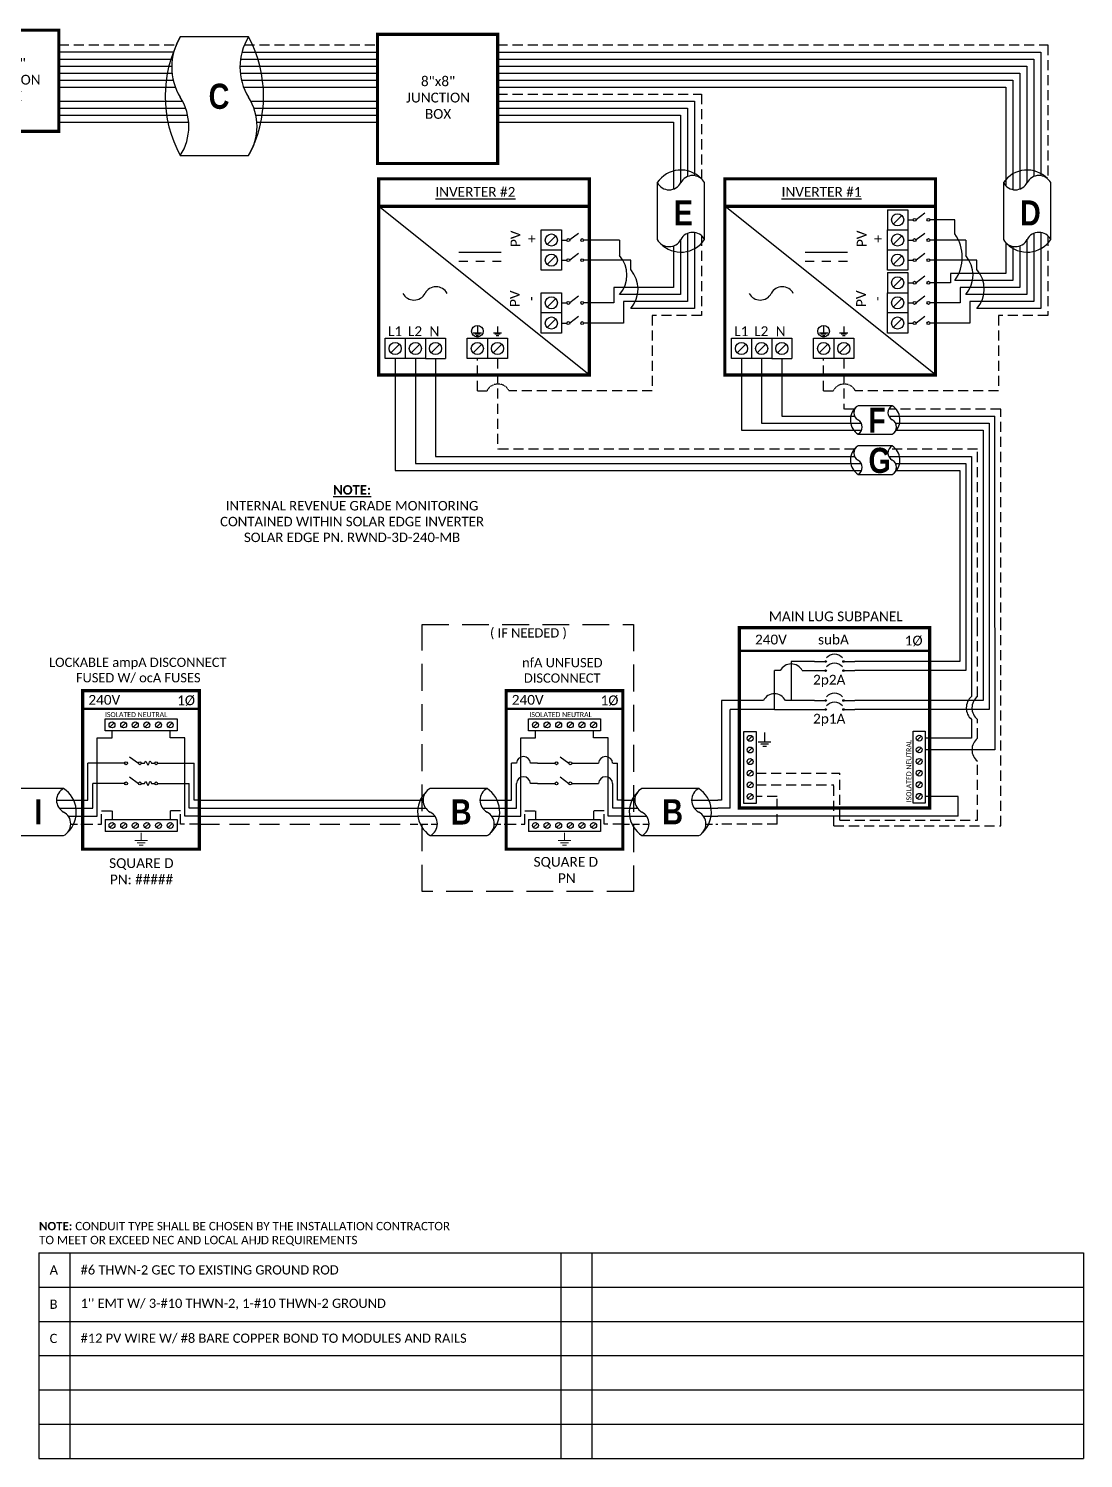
# Model space of a CAD drawing. Header units: feet. Extents: x 18883 to 19513, y 14547 to 15104.
# Drawn here: x 19119 to 19513, y 14547 to 15081 of the extents above; entities that cross this region are included whole.
import ezdxf

# ---------------------------------------------------------------- set-up
doc = ezdxf.new("R2010")
doc.units = ezdxf.units.FT
doc.header["$MEASUREMENT"] = 0
doc.linetypes.add('DASHED', pattern=[0.75, 0.5, -0.25])
doc.linetypes.add('HIDDEN', pattern=[0.375, 0.25, -0.125])
for name, color, linetype in [('ONE LINE BLOCKS', 7, 'Continuous'), ('TABLES', 7, 'Continuous'), ('TEXT', 7, 'Continuous'), ('Z - TITLEBLOCK TXT', 7, 'Continuous')]:
    doc.layers.add(name, color=color, linetype=linetype)
doc.styles.add('ONE LINE TXT', font='techb___.ttf')
doc.styles.get("Standard").update_dxf_attribs({"font": 'calibri.ttf'})

# ---------------------------------------------------------------- blocks, each defined once
blk = doc.blocks.new('2inverterSub')
at = {"layer": 'ONE LINE BLOCKS', "linetype": 'Continuous'}
h = blk.add_hatch(color=1, dxfattribs=at)
h.dxf.hatch_style = 1
edge = h.paths.add_edge_path()
edge.add_arc((40.28, 60.73), 0.291, 0, 360)
h = blk.add_hatch(color=1, dxfattribs=at)
h.dxf.hatch_style = 1
edge = h.paths.add_edge_path()
edge.add_arc((46.96, 60.73), 0.291, 0, 360)
h = blk.add_hatch(color=1, dxfattribs=at)
h.dxf.hatch_style = 1
edge = h.paths.add_edge_path()
edge.add_arc((40.28, 57.35), 0.291, 0, 360)
h = blk.add_hatch(color=1, dxfattribs=at)
h.dxf.hatch_style = 1
edge = h.paths.add_edge_path()
edge.add_arc((46.96, 57.35), 0.291, 0, 360)
h = blk.add_hatch(color=1, dxfattribs=at)
h.dxf.hatch_style = 1
edge = h.paths.add_edge_path()
edge.add_arc((40.28, 46.17), 0.291, 0, 360)
h = blk.add_hatch(color=1, dxfattribs=at)
h.dxf.hatch_style = 1
edge = h.paths.add_edge_path()
edge.add_arc((40.28, 42.79), 0.291, 0, 360)
h = blk.add_hatch(color=1, dxfattribs=at)
h.dxf.hatch_style = 1
edge = h.paths.add_edge_path()
edge.add_arc((46.96, 46.17), 0.291, 0, 360)
h = blk.add_hatch(color=1, dxfattribs=at)
h.dxf.hatch_style = 1
edge = h.paths.add_edge_path()
edge.add_arc((46.96, 42.79), 0.291, 0, 360)
at = {"color": 7, "linetype": 'Continuous'}
for p, q in [((90.5, 73.37), (90.5, 60.73)), ((99.2, 73.37), (99.2, 46.17)), ((36.09, 60.73), (27.43, 60.73)), ((27.43, 60.73), (27.43, 46.17)), ((90.5, 60.73), (51.15, 60.73)), ((17.02, 46.17), (1.34, 46.17)), ((1.34, 46.17), (1.34, 9)), ((36.09, 46.17), (25.26, 46.17)), ((99.2, 46.17), (51.15, 46.17)), ((1.34, 9), (0, 9))]:
    blk.add_line(p, q, dxfattribs=at)
at = {"color": 10, "linetype": 'Continuous'}
for p, q in [((92.67, 73.37), (92.67, 57.35)), ((101.37, 73.37), (101.37, 42.79)), ((21.14, 42.79), (21.14, 57.35)), ((23.31, 57.35), (21.14, 57.35)), ((31.55, 57.35), (36.09, 57.35)), ((92.67, 57.35), (51.15, 57.35)), ((21.14, 42.79), (4.63, 42.79)), ((4.63, 6), (4.63, 42.79)), ((21.14, 42.79), (36.09, 42.79)), ((101.37, 42.79), (51.15, 42.79)), ((4.63, 6), (0, 6))]:
    blk.add_line(p, q, dxfattribs=at)
at = {"color": 253, "linetype": 'Continuous'}
for p, q in [((94.85, 73.37), (94.85, 47.66)), ((103.55, 73.37), (103.55, 27.76)), ((94.85, 39.1), (94.85, 32.11)), ((94.85, 32.11), (77.54, 32.11)), ((103.55, 27.76), (77.54, 27.76)), ((89.88, 10.36), (77.54, 10.36)), ((89.88, 3), (89.88, 10.36)), ((89.88, 3), (0, 3))]:
    blk.add_line(p, q, dxfattribs=at)
at = {"color": 10, "linetype": 'Continuous'}
blk.add_arc((27.43, 55.19), 4.65, 27.6639, 152.3361, dxfattribs=at)
at = {"color": 7, "linetype": 'Continuous'}
blk.add_arc((21.14, 44.01), 4.65, 27.6639, 152.3361, dxfattribs=at)
at = {"color": 253, "linetype": 'Continuous'}
blk.add_arc((98.43, 43.38), 5.58, 129.9215, 230.0785, dxfattribs=at)
at = {"layer": 'ONE LINE BLOCKS', "lineweight": 50}
blk.add_line((8.04, 64.67), (79.2, 64.67), dxfattribs=at)
at = {"layer": 'ONE LINE BLOCKS', "lineweight": 50, "const_width": 1.19}
blk.add_lwpolyline([(8.04, 6.01), (8.04, 73.37), (79.2, 73.37), (79.2, 6.01)], close=True, dxfattribs=at)
at = {"layer": 'TEXT', "color": 92, "linetype": 'HIDDEN', "ltscale": 15}
for p, q in [((97.02, 47.66), (97.02, 73.37)), ((105.72, -0.66), (105.72, 73.37)), ((97.02, 32.03), (97.02, 39.1)), ((97.02, 1.52), (97.02, 23.48)), ((14.31, 18.99), (45.6, 18.99)), ((45.6, 1.52), (45.6, 18.99)), ((14.31, 14.64), (43.39, 14.64)), ((43.39, -0.66), (43.39, 14.64)), ((22.14, 10.28), (14.31, 10.28)), ((22.14, 0), (22.14, 10.28)), ((22.14, 0), (0, 0)), ((45.6, 1.52), (97.02, 1.52)), ((43.39, -0.66), (105.72, -0.66))]:
    blk.add_line(p, q, dxfattribs=at)
at = {"layer": 'TEXT', "color": 92, "linetype": 'HIDDEN', "flags": 128}
for points in [[(17.42, 34.26), (17.42, 30.76)], [(15.08, 30.76), (19.76, 30.76)], [(18.95, 29.89), (15.89, 29.89)], [(18.13, 29.02), (16.7, 29.02)]]:
    blk.add_lwpolyline(points, dxfattribs=at)
at = {"layer": 'TEXT', "color": 92, "linetype": 'Continuous', "ltscale": 4}
for centre in [(100.49, 43.38), (100.49, 27.76)]:
    blk.add_arc(centre, 5.51, 129.059, 230.941, dxfattribs=at)
at = {"layer": 'Z - TITLEBLOCK TXT', "color": 1, "linetype": 'Continuous'}
for p, q in [((9.77, 7.69), (9.77, 34.63)), ((9.77, 34.63), (14.31, 34.63)), ((14.31, 34.63), (14.31, 7.69)), ((73, 7.76), (73, 34.71)), ((73, 34.71), (77.54, 34.71)), ((77.54, 34.71), (77.54, 7.76)), ((14.31, 7.69), (9.77, 7.69)), ((77.54, 7.76), (73, 7.76))]:
    blk.add_line(p, q, dxfattribs=at)
at = {"layer": 'Z - TITLEBLOCK TXT', "color": 4, "linetype": 'Continuous'}
for p, q in [((12.83, 32.82), (11.25, 31.25)), ((76.06, 32.9), (74.49, 31.32)), ((12.83, 28.47), (11.25, 26.9)), ((76.06, 28.54), (74.49, 26.97)), ((12.83, 24.12), (11.25, 22.55)), ((76.06, 24.19), (74.49, 22.62)), ((12.83, 19.77), (11.25, 18.2)), ((76.06, 19.84), (74.49, 18.27)), ((12.83, 15.42), (11.25, 13.85)), ((12.83, 11.07), (11.25, 9.5)), ((76.06, 15.49), (74.49, 13.92)), ((76.06, 11.14), (74.49, 9.57))]:
    blk.add_line(p, q, dxfattribs=at)
at = {"layer": 'Z - TITLEBLOCK TXT', "color": 1, "linetype": 'Continuous', "flags": 128}
for points in [[(36.09, 60.73), (40.28, 60.73)], [(36.09, 60.73), (40.28, 60.73)], [(46.96, 60.73), (51.15, 60.73)], [(36.09, 57.35), (40.28, 57.35)], [(36.09, 57.35), (40.28, 57.35)], [(46.96, 57.35), (51.15, 57.35)], [(36.09, 46.17), (40.28, 46.17)], [(36.09, 46.17), (40.28, 46.17)], [(36.09, 42.79), (40.28, 42.79)], [(36.09, 42.79), (40.28, 42.79)], [(46.96, 46.17), (51.15, 46.17)], [(46.96, 42.79), (51.15, 42.79)]]:
    blk.add_lwpolyline(points, dxfattribs=at)
at = {"layer": 'Z - TITLEBLOCK TXT', "color": 1, "linetype": 'Continuous'}
for centre in [(40.28, 60.73), (46.96, 60.73), (40.28, 57.35), (46.96, 57.35), (40.28, 46.17), (40.28, 42.79), (46.96, 46.17), (46.96, 42.79)]:
    blk.add_circle(centre, 0.291, dxfattribs=at)
at = {"layer": 'Z - TITLEBLOCK TXT', "color": 4, "linetype": 'Continuous'}
for centre in [(12.04, 32.04), (75.27, 32.11), (12.04, 27.69), (75.27, 27.76), (12.04, 23.34), (75.27, 23.41), (12.04, 18.99), (75.27, 19.06), (12.04, 14.64), (12.04, 10.28), (75.27, 14.71), (75.27, 10.36)]:
    blk.add_circle(centre, 1.11, dxfattribs=at)
at = {"layer": 'Z - TITLEBLOCK TXT', "color": 1, "linetype": 'Continuous'}
for centre in [(43.62, 59.53), (43.62, 56.15), (43.62, 44.97), (43.62, 41.59)]:
    blk.add_arc(centre, 3.93, 40.3392, 139.6608, dxfattribs=at)
at = {"layer": 'TABLES', "color": 1, "linetype": 'Continuous'}
for s, p in [('2p2A', (35.59, 52.11)), ('2p1A', (35.59, 37.55))]:
    blk.add_text(s, height=3.658, dxfattribs=at).set_placement(p)
at = {"layer": 'TABLES', "color": 4, "linetype": 'Continuous'}
blk.add_text('ISOLATED NEUTRAL', height=1.8743, rotation=90, dxfattribs=at).set_placement((72.35, 8.12))
at = {"layer": 'TEXT', "color": 1, "attachment_point": 5}
for s, width, gutter_width, insert, char_height in [('MAIN LUG SUBPANEL ', 62.3984, 7.17, (44.08, 77.57), 3.6576), ('240V', 0.1481, 0.75, (19.83, 68.92), 3.658), ('subA', 0.1481, 0.75, (43.21, 68.92), 3.658), ('1Ø', 0.1481, 0.75, (73.19, 68.41), 3.658)]:
    blk.add_mtext_dynamic_manual_height_columns(s, width=width, gutter_width=gutter_width, heights=[0], dxfattribs=dict(at, insert=insert, char_height=char_height))
blk = doc.blocks.new('*U16')
at = {"color": 7, "linetype": 'Continuous'}
for p, q in [((-7.14, 13.31), (-28.39, 13.31)), ((-28.39, -4.31), (-7.14, -4.31))]:
    blk.add_line(p, q, dxfattribs=at)
at = {"color": 7}
for p, q in [((-35.53, 9), (-31.05, 9)), ((-9.81, 9), (0, 9))]:
    blk.add_line(p, q, dxfattribs=at)
at = {"color": 10}
for p, q in [((-35.53, 6), (-30.11, 6)), ((-8.87, 6), (0, 6))]:
    blk.add_line(p, q, dxfattribs=at)
at = {"color": 253}
for p, q in [((-35.53, 3), (-26.66, 3)), ((-5.41, 3), (0, 3))]:
    blk.add_line(p, q, dxfattribs=at)
at = {"color": 92, "linetype": 'HIDDEN', "ltscale": 10}
for p, q in [((-4.48, 0), (0, 0)), ((-35.53, 0), (-25.72, 0))]:
    blk.add_line(p, q, dxfattribs=at)
at = {"color": 7, "linetype": 'Continuous'}
for centre, start, end in [((-22.54, 4.5), 133.9732, 236.4265), ((-12.99, 4.5), 313.9732, 56.4265)]:
    blk.add_arc(centre, 10.58, start, end, dxfattribs=at)
at = {"linetype": 'Continuous'}
for centre, start, end in [((-26.08, 8.91), 117.6639, 242.3361), ((-4.83, 8.91), 117.6639, 242.3361), ((-30.7, 0.09), 297.6639, 62.3361), ((-9.45, 0.09), 297.6639, 62.3361)]:
    blk.add_arc(centre, 4.98, start, end, dxfattribs=at)
blk = doc.blocks.new('*U23')
at = {"color": 7, "linetype": 'Continuous'}
for p, q in [((-7.14, 13.31), (-28.39, 13.31)), ((-28.39, -4.31), (-7.14, -4.31))]:
    blk.add_line(p, q, dxfattribs=at)
at = {"color": 7}
for p, q in [((-35.53, 9), (-31.05, 9)), ((-9.81, 9), (0, 9))]:
    blk.add_line(p, q, dxfattribs=at)
at = {"color": 10}
for p, q in [((-35.53, 6), (-30.11, 6)), ((-8.87, 6), (0, 6))]:
    blk.add_line(p, q, dxfattribs=at)
at = {"color": 253}
for p, q in [((-35.53, 3), (-26.66, 3)), ((-5.41, 3), (0, 3))]:
    blk.add_line(p, q, dxfattribs=at)
at = {"color": 92, "linetype": 'HIDDEN', "ltscale": 10}
for p, q in [((-4.48, 0), (0, 0)), ((-35.53, 0), (-25.72, 0))]:
    blk.add_line(p, q, dxfattribs=at)
at = {"color": 7, "linetype": 'Continuous'}
for centre, start, end in [((-22.54, 4.5), 133.9732, 236.4265), ((-12.99, 4.5), 313.9732, 56.4265)]:
    blk.add_arc(centre, 10.58, start, end, dxfattribs=at)
at = {"linetype": 'Continuous'}
for centre, start, end in [((-26.08, 8.91), 117.6639, 242.3361), ((-4.83, 8.91), 117.6639, 242.3361), ((-30.7, 0.09), 297.6639, 62.3361), ((-9.45, 0.09), 297.6639, 62.3361)]:
    blk.add_arc(centre, 4.98, start, end, dxfattribs=at)
blk = doc.blocks.new('*U24')
at = {"lineweight": 50}
blk.add_line((-43.61, 43.06), (0, 43.06), dxfattribs=at)
at = {"color": 1, "linetype": 'Continuous'}
for p, q in [((-35.27, 34.78), (-35.27, 39.32)), ((-35.27, 39.32), (-8.32, 39.32)), ((-8.32, 39.32), (-8.32, 34.78)), ((-8.32, 34.78), (-35.27, 34.78)), ((-26.07, 25.18), (-22.81, 22.74)), ((-21.73, 22.73), (-20.49, 22.73)), ((-17.94, 22.73), (-16.7, 22.73)), ((-26.07, 17.65), (-22.81, 15.2)), ((-21.73, 15.2), (-20.49, 15.2)), ((-17.94, 15.2), (-16.7, 15.2)), ((-35.27, 1.76), (-8.32, 1.76)), ((-35.27, 1.76), (-35.27, -2.78)), ((-8.32, 1.76), (-8.32, -2.78)), ((-8.32, -2.78), (-35.27, -2.78))]:
    blk.add_line(p, q, dxfattribs=at)
at = {"color": 4, "linetype": 'Continuous'}
for p, q in [((-31.89, 37.83), (-33.46, 36.26)), ((-27.53, 37.83), (-29.11, 36.26)), ((-23.18, 37.83), (-24.76, 36.26)), ((-18.83, 37.83), (-20.41, 36.26)), ((-14.48, 37.83), (-16.06, 36.26)), ((-10.13, 37.83), (-11.7, 36.26)), ((-31.89, 0.28), (-33.46, -1.3)), ((-27.53, 0.28), (-29.11, -1.3)), ((-23.18, 0.28), (-24.76, -1.3)), ((-18.83, 0.28), (-20.41, -1.3)), ((-14.48, 0.28), (-16.06, -1.3)), ((-10.13, 0.28), (-11.7, -1.3))]:
    blk.add_line(p, q, dxfattribs=at)
at = {"color": 253, "linetype": 'Continuous'}
for p, q in [((-38.16, 3), (-38.16, 32.17)), ((-38.16, 32.17), (-32.67, 32.17)), ((-32.67, 32.17), (-32.67, 34.78)), ((-10.92, 32.17), (-10.92, 34.78)), ((-5.43, 32.17), (-10.92, 32.17)), ((-5.43, 3), (-5.43, 32.17)), ((-43.61, 3), (-38.16, 3)), ((0, 3), (-5.43, 3))]:
    blk.add_line(p, q, dxfattribs=at)
at = {"color": 7, "linetype": 'Continuous'}
for p, q in [((-27.97, 22.73), (-41.66, 22.73)), ((-41.66, 9), (-41.66, 22.73)), ((-15.62, 22.73), (-1.93, 22.73)), ((-1.93, 9), (-1.93, 22.73))]:
    blk.add_line(p, q, dxfattribs=at)
at = {"color": 10, "linetype": 'Continuous'}
for p, q in [((-27.97, 15.2), (-39.8, 15.2)), ((-39.8, 6), (-39.8, 15.2)), ((-15.62, 15.2), (-3.79, 15.19)), ((-3.79, 6), (-3.79, 15.2)), ((-43.61, 6), (-39.8, 6)), ((0, 6), (-3.79, 6))]:
    blk.add_line(p, q, dxfattribs=at)
at = {"color": 7}
for p, q in [((-43.61, 9), (-41.66, 9)), ((0, 9), (-1.93, 9))]:
    blk.add_line(p, q, dxfattribs=at)
at = {"color": 92, "linetype": 'HIDDEN', "ltscale": 15}
for p, q in [((-43.61, 0), (-36.58, 0)), ((-36.58, 0), (-36.58, 4.9)), ((-36.58, 4.9), (-32.67, 4.9)), ((-32.67, 4.9), (-32.67, 1.76)), ((-7.01, 4.9), (-10.92, 4.9)), ((-10.92, 4.9), (-10.92, 1.76)), ((-7.01, 0), (-7.01, 4.9)), ((0, 0), (-7.01, 0))]:
    blk.add_line(p, q, dxfattribs=at)
at = {"lineweight": 50, "const_width": 1.19}
blk.add_lwpolyline([(-43.61, -9.34), (-43.61, 49.84), (0, 49.84), (0, -9.34)], close=True, dxfattribs=at)
at = {"color": 92, "linetype": 'Continuous', "lineweight": 5, "ltscale": 0.05, "flags": 128}
for points in [[(-21.8, -3.32), (-21.8, -6.17)], [(-24.14, -6.17), (-19.45, -6.17)], [(-20.27, -7.03), (-23.32, -7.03)], [(-21.08, -7.9), (-22.51, -7.9)]]:
    blk.add_lwpolyline(points, dxfattribs=at)
at = {"color": 4, "linetype": 'Continuous'}
for centre in [(-32.67, 37.05), (-28.32, 37.05), (-23.97, 37.05), (-19.62, 37.05), (-15.27, 37.05), (-10.92, 37.05), (-32.67, -0.51), (-28.32, -0.51), (-23.97, -0.51), (-19.62, -0.51), (-15.27, -0.51), (-10.92, -0.51)]:
    blk.add_circle(centre, 1.11, dxfattribs=at)
at = {"color": 1, "linetype": 'Continuous'}
for centre in [(-27.43, 22.73), (-22.27, 22.73), (-16.16, 22.73), (-27.43, 15.2), (-22.27, 15.2), (-16.16, 15.19)]:
    blk.add_circle(centre, 0.541, dxfattribs=at)
for points in [[(-20.49, 22.73), (-20.12, 23.49), (-19.22, 21.97), (-18.39, 23.49), (-17.94, 22.73)], [(-20.49, 15.2), (-20.12, 15.96), (-19.22, 14.43), (-18.39, 15.96), (-17.94, 15.2)]]:
    blk.add_spline(points, degree=3, dxfattribs=at)
at = {"color": 7}
blk.add_blockref('*U23', (-43.61, 0), dxfattribs=at)
at = {"color": 4, "linetype": 'Continuous'}
blk.add_text('ISOLATED NEUTRAL', height=1.8743, dxfattribs=at).set_placement((-35.32, 39.97))
at = {"color": 1}
for s, width, gutter_width, heights, insert, char_height, attachment_point in [('\\A1;\\pi2.6661;LOCKABLE ampA DISCONNECT \\P\\pi12.722;FUSED W/ ocA FUSES', 71.8931, 92.23, [18.56], (-58.88, 62.16), 3.4544, 1), ('240V', 0.1481, 0.75, [0], (-35.55, 46.4), 3.658, 5), ('1Ø', 0.1481, 0.75, [0], (-4.98, 46.1), 3.658, 5), ('\\A1;\\pi5.5987,t23.887;SQUARE D\\P\\pi5.8899,t24.178;PN: #####', 35.0816, 28.88, [13.54], (-39.35, -12.75), 3.6576, 1)]:
    blk.add_mtext_dynamic_manual_height_columns(s, width=width, gutter_width=gutter_width, heights=heights, dxfattribs=dict(at, insert=insert, char_height=char_height, attachment_point=attachment_point))
blk = doc.blocks.new('unfusedDisconnect')
at = {"lineweight": 50}
blk.add_line((-43.61, 43.06), (0, 43.06), dxfattribs=at)
at = {"color": 1, "linetype": 'Continuous'}
for p, q in [((-35.27, 34.78), (-35.27, 39.32)), ((-35.27, 39.32), (-8.32, 39.32)), ((-8.32, 39.32), (-8.32, 34.78)), ((-8.32, 34.78), (-35.27, 34.78)), ((-31.89, 22.73), (-25.32, 22.73)), ((-23.43, 25.18), (-20.16, 22.74)), ((-19.08, 22.73), (-11.7, 22.73)), ((-23.43, 17.65), (-20.16, 15.2)), ((-31.89, 15.2), (-25.32, 15.2)), ((-19.08, 15.2), (-11.7, 15.19)), ((-35.27, 1.76), (-8.32, 1.76)), ((-35.27, 1.76), (-35.27, -2.78)), ((-8.32, 1.76), (-8.32, -2.78)), ((-8.32, -2.78), (-35.27, -2.78))]:
    blk.add_line(p, q, dxfattribs=at)
at = {"color": 4, "linetype": 'Continuous'}
for p, q in [((-31.89, 37.83), (-33.46, 36.26)), ((-27.53, 37.83), (-29.11, 36.26)), ((-23.18, 37.83), (-24.76, 36.26)), ((-18.83, 37.83), (-20.41, 36.26)), ((-14.48, 37.83), (-16.06, 36.26)), ((-10.13, 37.83), (-11.7, 36.26)), ((-31.89, 0.28), (-33.46, -1.3)), ((-27.53, 0.28), (-29.11, -1.3)), ((-23.18, 0.28), (-24.76, -1.3)), ((-18.83, 0.28), (-20.41, -1.3)), ((-14.48, 0.28), (-16.06, -1.3)), ((-10.13, 0.28), (-11.7, -1.3))]:
    blk.add_line(p, q, dxfattribs=at)
at = {"color": 253, "linetype": 'Continuous'}
for p, q in [((-38.16, 3), (-38.16, 32.17)), ((-38.16, 32.17), (-32.67, 32.17)), ((-32.67, 32.17), (-32.67, 34.78)), ((-10.92, 32.17), (-10.92, 34.78)), ((-5.43, 32.17), (-10.92, 32.17)), ((-5.43, 3), (-5.43, 32.17)), ((-43.61, 3), (-38.16, 3)), ((0, 3), (-5.43, 3))]:
    blk.add_line(p, q, dxfattribs=at)
at = {"color": 7, "linetype": 'Continuous'}
for p, q in [((-41.66, 9), (-41.66, 22.73)), ((-39.8, 22.73), (-41.66, 22.73)), ((-31.89, 22.73), (-34.52, 22.73)), ((-11.7, 22.73), (-9.07, 22.73)), ((-3.79, 22.73), (-1.93, 22.73)), ((-1.93, 9), (-1.93, 22.73))]:
    blk.add_line(p, q, dxfattribs=at)
at = {"color": 10, "linetype": 'Continuous'}
for p, q in [((-39.8, 6), (-39.8, 15.2)), ((-31.89, 15.2), (-34.52, 15.2)), ((-11.7, 15.2), (-9.07, 15.2)), ((-3.79, 6), (-3.79, 15.2)), ((-43.61, 6), (-39.8, 6)), ((0, 6), (-3.79, 6))]:
    blk.add_line(p, q, dxfattribs=at)
at = {"color": 7}
for p, q in [((-43.61, 9), (-41.66, 9)), ((0, 9), (-1.93, 9))]:
    blk.add_line(p, q, dxfattribs=at)
at = {"color": 92, "linetype": 'HIDDEN', "ltscale": 15}
for p, q in [((-43.61, 0), (-36.58, 0)), ((-36.58, 0), (-36.58, 4.9)), ((-36.58, 4.9), (-32.67, 4.9)), ((-32.67, 4.9), (-32.67, 1.76)), ((-7.01, 4.9), (-10.92, 4.9)), ((-10.92, 4.9), (-10.92, 1.76)), ((-7.01, 0), (-7.01, 4.9)), ((0, 0), (-7.01, 0))]:
    blk.add_line(p, q, dxfattribs=at)
at = {"lineweight": 50, "const_width": 1.19}
blk.add_lwpolyline([(-43.61, -9.34), (-43.61, 49.84), (0, 49.84), (0, -9.34)], close=True, dxfattribs=at)
at = {"color": 92, "linetype": 'Continuous', "lineweight": 5, "ltscale": 0.05, "flags": 128}
for points in [[(-21.8, -3.32), (-21.8, -6.17)], [(-24.14, -6.17), (-19.45, -6.17)], [(-20.27, -7.03), (-23.32, -7.03)], [(-21.08, -7.9), (-22.51, -7.9)]]:
    blk.add_lwpolyline(points, dxfattribs=at)
at = {"color": 4, "linetype": 'Continuous'}
for centre in [(-32.67, 37.05), (-28.32, 37.05), (-23.97, 37.05), (-19.62, 37.05), (-15.27, 37.05), (-10.92, 37.05), (-32.67, -0.51), (-28.32, -0.51), (-23.97, -0.51), (-19.62, -0.51), (-15.27, -0.51), (-10.92, -0.51)]:
    blk.add_circle(centre, 1.11, dxfattribs=at)
at = {"color": 1, "linetype": 'Continuous'}
for centre in [(-24.78, 22.73), (-19.62, 22.73), (-24.78, 15.2), (-19.62, 15.2)]:
    blk.add_circle(centre, 0.541, dxfattribs=at)
at = {"color": 7, "linetype": 'Continuous'}
for centre in [(-37.16, 22.58), (-6.43, 22.58)]:
    blk.add_arc(centre, 2.64, 3.2819, 176.7181, dxfattribs=at)
at = {"color": 10, "linetype": 'Continuous'}
for centre in [(-37.16, 15.04), (-6.43, 15.04)]:
    blk.add_arc(centre, 2.64, 3.2819, 176.7181, dxfattribs=at)
at = {"color": 4, "linetype": 'Continuous'}
blk.add_text('ISOLATED NEUTRAL', height=1.8743, dxfattribs=at).set_placement((-34.91, 39.97))
at = {"color": 1}
for s, width, gutter_width, heights, insert, char_height, attachment_point in [('\\A1;\\pi17.559;nfA UNFUSED\\P\\pi18.229;DISCONNECT', 64.922, 0, [11.89], (-55.21, 62.04), 3.4544, 1), ('240V', 0.1481, 0.75, [0], (-35.55, 46.4), 3.658, 5), ('1Ø', 0.1481, 0.75, [0], (-4.98, 46.1), 3.658, 5), ('\\A1;\\pi13.903,t32.191;SQUARE D\\P\\pi22.981,t41.269;PN', 51.6906, 0.203, [45.94], (-47.25, -12.27), 3.6576, 1)]:
    blk.add_mtext_dynamic_manual_height_columns(s, width=width, gutter_width=gutter_width, heights=heights, dxfattribs=dict(at, insert=insert, char_height=char_height, attachment_point=attachment_point))
blk = doc.blocks.new('*U21')
at = {"color": 10, "linetype": 'DASHED', "ltscale": 20}
blk.add_lwpolyline([(-75.05, 74.56), (3.97, 74.56), (3.97, -25.17), (-75.05, -25.17)], close=True, dxfattribs=at)
at = {"color": 7}
for name, p in [('unfusedDisconnect', (0, 0)), ('*U16', (-43.61, 0))]:
    blk.add_blockref(name, p, dxfattribs=at)
at = {"color": 10, "insert": (-50.86, 73.16), "char_height": 3.4544, "attachment_point": 1}
blk.add_mtext_dynamic_manual_height_columns('\\A1;\\pi1.2092;( IF NEEDED )', width=30.7523, gutter_width=0, heights=[6.58], dxfattribs=at)
at = {"color": 1, "linetype": 'Continuous', "insert": (-64.3, 9.22), "char_height": 9.3833, "attachment_point": 1, "style": 'ONE LINE TXT'}
blk.add_mtext_dynamic_manual_height_columns('{\\W1;\\C256;B}', width=0.1385, gutter_width=2.13, heights=[0], dxfattribs=at)
blk = doc.blocks.new('*U28')
at = {"color": 7}
blk.add_line((-79.14, 9), (0, 9), dxfattribs=at)
at = {"color": 10}
blk.add_line((-79.14, 6), (0, 6), dxfattribs=at)
at = {"color": 253}
blk.add_line((-79.14, 3), (0, 3), dxfattribs=at)
at = {"color": 92, "linetype": 'DASHED', "ltscale": 15}
blk.add_line((-79.14, 0), (0, 0), dxfattribs=at)
at = {"color": 1, "insert": (-22.08, 115.96), "char_height": 3.5433, "attachment_point": 5}
blk.add_mtext_dynamic_manual_height_columns('{\\fCalibri|b1|i0|c0|p34;\\LNOTE:\\P}INTERNAL REVENUE GRADE MONITORING\\PCONTAINED WITHIN SOLAR EDGE INVERTER\\PSOLAR EDGE PN. RWND-3D-240-MB', width=99.534, gutter_width=7.17, heights=[0], dxfattribs=at)
blk = doc.blocks.new('*T20')
at = {"linetype": 'ByBlock', "lineweight": -2, "transparency": 16777216}
for p, q in [((0, 0), (390.51, 0)), ((0, 0), (0, -76.8)), ((11.58, 0), (11.58, -76.8)), ((195.1, 0), (195.1, -76.8)), ((206.68, 0), (206.68, -76.8)), ((390.51, 0), (390.51, -76.8)), ((0, -12.8), (390.51, -12.8)), ((0, -25.61), (390.51, -25.61)), ((0, -38.41), (390.51, -38.41)), ((0, -51.22), (390.51, -51.22)), ((0, -64.02), (390.51, -64.02)), ((0, -76.8), (390.51, -76.8))]:
    blk.add_line(p, q, dxfattribs=at)
at = {"color": 0, "linetype": 'Continuous', "transparency": 16777216, "char_height": 3.4544, "attachment_point": 4}
for s, insert, width in [('{\\fCalibri|b0|i0|c0;A', (4.06, -6.4), 3.4544), ('{\\fCalibri|b0|i0|c0;#6 THWN-2 GEC TO EXISTING GROUND ROD', (15.65, -6.4), 175.3856), ('{\\fCalibri|b0|i0|c0;', (199.16, -6.4), 3.4544), ('{\\fCalibri|b0|i0|c0;', (210.74, -6.4), 175.7027), ('{\\fCalibri|b0|i0|c0;B', (4.06, -19.21), 3.4544), ("{\\fCalibri|b0|i0|c0;1'' EMT W/ 3-#10 THWN-2, 1-#10 THWN-2 GROUND", (15.65, -19.21), 175.3856), ('{\\fCalibri|b0|i0|c0;', (199.16, -19.21), 3.4544), ('{\\fCalibri|b0|i0|c0;', (210.74, -19.21), 175.7027), ('{\\fCalibri|b0|i0|c0;C', (4.06, -32.01), 3.4544), ('{\\fCalibri|b0|i0|c0;#12 PV WIRE W/ #8 BARE COPPER BOND TO MODULES AND RAILS', (15.65, -32.01), 175.3856), ('{\\fCalibri|b0|i0|c0;', (199.16, -32.01), 3.4544), ('{\\fCalibri|b0|i0|c0;', (210.74, -32.01), 175.7027), ('{\\fCalibri|b0|i0|c0;', (4.06, -44.82), 3.4544), ('{\\fCalibri|b0|i0|c0;', (15.65, -44.82), 175.3856), ('{\\fCalibri|b0|i0|c0;', (199.16, -44.82), 3.4544), ('{\\fCalibri|b0|i0|c0;', (210.74, -44.82), 175.7027), ('{\\fCalibri|b0|i0|c0;', (4.06, -57.62), 3.4544), ('{\\fCalibri|b0|i0|c0;', (15.65, -57.62), 175.3856), ('{\\fCalibri|b0|i0|c0;', (199.16, -57.62), 3.4544), ('{\\fCalibri|b0|i0|c0;', (210.74, -57.62), 175.7027), ('{\\fCalibri|b0|i0|c0;', (4.06, -70.41), 3.4544), ('{\\fCalibri|b0|i0|c0;', (15.65, -70.41), 175.3856), ('{\\fCalibri|b0|i0|c0;', (199.16, -70.41), 3.4544), ('{\\fCalibri|b0|i0|c0;', (210.74, -70.41), 175.7027)]:
    blk.add_mtext(s, dxfattribs=dict(at, insert=insert, width=width))
blk = doc.blocks.new('8x8box')
at = {"lineweight": 50, "const_width": 1.19}
blk.add_lwpolyline([(37.78, 0), (0, 0), (0, 37.78), (37.78, 37.78)], close=True, dxfattribs=at)
at = {"color": 1, "insert": (19.03, 19.26), "char_height": 3.6576, "attachment_point": 5}
blk.add_mtext_dynamic_manual_height_columns('8"x8"  JUNCTION BOX ', width=0.4767, gutter_width=7.17, heights=[0], dxfattribs=at)

msp = doc.modelspace()

# ---------------------------------------------------------------- linework, layer by layer
at = {"color": 7, "linetype": 'Continuous'}
for p, q in [((19201.38, 15078.34), (19175.88, 15078.34)), ((19130.49, 15070.09), (19172.9, 15070.09)), ((19198.39, 15070.09), (19249.63, 15070.09)), ((19294.5, 15070.09), (19494.96, 15070.09)), ((19494.96, 15070.09), (19494.96, 15026.2)), ((19130.49, 15064.85), (19172.8, 15064.85)), ((19198.3, 15064.85), (19249.63, 15064.85)), ((19294.5, 15064.85), (19489.72, 15064.85)), ((19489.72, 15064.85), (19489.72, 15021.54)), ((19130.49, 15059.61), (19174.04, 15059.61)), ((19199.53, 15059.61), (19249.63, 15059.61)), ((19294.5, 15059.61), (19484.48, 15059.61)), ((19484.48, 15059.61), (19484.48, 15022.75)), ((19130.49, 15051.74), (19177.9, 15051.74)), ((19130.49, 15046.5), (19179.02, 15046.5)), ((19203.39, 15051.74), (19249.63, 15051.74)), ((19204.51, 15046.5), (19249.63, 15046.5)), ((19294.5, 15051.74), (19365.53, 15051.74)), ((19294.5, 15046.5), (19360.29, 15046.5)), ((19360.29, 15046.5), (19360.29, 15021.54)), ((19365.53, 15051.74), (19365.53, 15026.2)), ((19175.88, 15034.01), (19201.38, 15034.01)), ((19354.2, 15023.91), (19354.2, 15002.67)), ((19371.83, 15002.67), (19371.83, 15023.91)), ((19483.63, 15023.91), (19483.63, 15002.67)), ((19501.26, 15002.67), (19501.26, 15023.91)), ((19328.79, 14952.06), (19250.02, 15015.08)), ((19458.22, 14952.06), (19379.45, 15015.08)), ((19365.53, 15004.96), (19365.53, 14979.51)), ((19494.96, 15004.96), (19494.96, 14979.51)), ((19360.29, 15000.29), (19360.29, 14984.76)), ((19484.48, 15001.5), (19484.48, 14990)), ((19489.72, 15000.29), (19489.72, 14984.76)), ((19295.84, 14997.82), (19280.07, 14997.82)), ((19283.37, 14994.41), (19280.07, 14994.41)), ((19289.6, 14994.41), (19286.31, 14994.41)), ((19295.84, 14994.41), (19292.54, 14994.41)), ((19425.27, 14997.82), (19409.5, 14997.82)), ((19412.8, 14994.41), (19409.5, 14994.41)), ((19419.03, 14994.41), (19415.74, 14994.41)), ((19425.27, 14994.41), (19421.97, 14994.41)), ((19484.48, 14990), (19463.81, 14990)), ((19463.81, 14990), (19463.81, 14986.52)), ((19360.29, 14984.76), (19337.96, 14984.76)), ((19337.96, 14984.76), (19337.96, 14978.99)), ((19368.15, 14987.38), (19368.15, 14987.38)), ((19463.81, 14986.52), (19456.08, 14986.52)), ((19489.72, 14984.76), (19467.39, 14984.76)), ((19467.39, 14984.76), (19467.39, 14978.99)), ((19497.58, 14987.38), (19497.58, 14987.38)), ((19337.96, 14978.99), (19326.64, 14978.99)), ((19365.53, 14979.51), (19341.54, 14979.51)), ((19341.54, 14979.51), (19341.54, 14971.46)), ((19467.39, 14978.99), (19456.08, 14978.99)), ((19494.96, 14979.51), (19470.97, 14979.51)), ((19470.97, 14979.51), (19470.97, 14971.46)), ((19341.54, 14971.46), (19326.64, 14971.46)), ((19470.97, 14971.46), (19456.08, 14971.46)), ((19256.23, 14958.22), (19256.23, 14916.4)), ((19385.66, 14958.22), (19385.66, 14931.43)), ((19442.04, 14940.58), (19429.23, 14940.58)), ((19385.66, 14931.43), (19430.59, 14931.43)), ((19429.23, 14929.95), (19442.04, 14929.95)), ((19443.41, 14931.43), (19476.04, 14931.43)), ((19476.04, 14931.43), (19476.04, 14857.67)), ((19442.04, 14925.56), (19429.23, 14925.56)), ((19256.23, 14916.4), (19430.59, 14916.4)), ((19429.23, 14914.93), (19442.04, 14914.93)), ((19443.41, 14916.4), (19467.34, 14916.4)), ((19467.34, 14916.4), (19467.34, 14857.67))]:
    msp.add_line(p, q, dxfattribs=at)
at = {"color": 10, "linetype": 'Continuous'}
for p, q in [((19130.49, 15072.74), (19173.45, 15072.74)), ((19198.93, 15072.72), (19249.63, 15072.7)), ((19294.5, 15072.71), (19497.59, 15072.71)), ((19497.59, 15072.71), (19497.58, 15026.52)), ((19130.49, 15067.47), (19172.69, 15067.47)), ((19198.18, 15067.47), (19249.63, 15067.47)), ((19294.5, 15067.47), (19492.34, 15067.47)), ((19492.34, 15067.47), (19492.34, 15023.72)), ((19130.49, 15062.23), (19173.25, 15062.23)), ((19198.74, 15062.23), (19249.63, 15062.23)), ((19294.5, 15062.23), (19487.1, 15062.23)), ((19487.1, 15062.23), (19487.1, 15021.33)), ((19130.49, 15054.36), (19176.74, 15054.36)), ((19202.24, 15054.36), (19249.63, 15054.36)), ((19294.5, 15054.36), (19368.16, 15054.36)), ((19368.16, 15054.36), (19368.15, 15026.52)), ((19130.49, 15049.12), (19178.64, 15049.12)), ((19204.14, 15049.12), (19249.63, 15049.12)), ((19294.5, 15049.12), (19362.91, 15049.12)), ((19362.91, 15049.12), (19362.91, 15023.72)), ((19465.46, 15010.01), (19456.08, 15010.01)), ((19465.46, 15004.74), (19465.46, 15010.01)), ((19368.15, 15005.28), (19368.15, 14976.89)), ((19497.58, 15005.28), (19497.58, 14976.89)), ((19340.08, 15002.47), (19326.64, 15002.47)), ((19340.08, 15002.47), (19340.08, 14996.65)), ((19362.91, 15002.47), (19362.91, 14982.13)), ((19469.51, 15002.47), (19456.08, 15002.47)), ((19469.51, 15002.47), (19469.51, 14996.65)), ((19487.1, 15000.09), (19487.1, 14987.38)), ((19492.34, 15002.47), (19492.34, 14982.13)), ((19344.27, 14994.94), (19326.64, 14994.94)), ((19344.27, 14991.4), (19344.27, 14994.99)), ((19473.7, 14994.94), (19456.08, 14994.94)), ((19473.7, 14991.4), (19473.7, 14994.99)), ((19487.1, 14987.38), (19465.46, 14987.38)), ((19362.91, 14982.13), (19340.08, 14982.13)), ((19492.34, 14982.13), (19469.51, 14982.13)), ((19368.15, 14976.89), (19344.27, 14976.89)), ((19497.58, 14976.89), (19473.7, 14976.89)), ((19263.77, 14958.22), (19263.77, 14919.03)), ((19393.2, 14958.22), (19393.2, 14934.06)), ((19393.2, 14934.06), (19430.46, 14934.06)), ((19443.28, 14934.06), (19478.21, 14934.06)), ((19478.21, 14934.06), (19478.21, 14857.67)), ((19263.77, 14919.03), (19430.46, 14919.03)), ((19443.28, 14919.03), (19469.51, 14919.03)), ((19469.51, 14919.03), (19469.51, 14857.67))]:
    msp.add_line(p, q, dxfattribs=at)
at = {"color": 1, "linetype": 'Continuous'}
for p, q in [((19440.26, 15013.77), (19447.8, 15013.77)), ((19440.26, 15013.77), (19440.26, 15006.24)), ((19447.8, 15013.77), (19447.8, 15006.24)), ((19447.8, 15010.01), (19449.84, 15010.01)), ((19454.23, 15012.47), (19450.96, 15010.02)), ((19310.83, 14991.17), (19310.83, 15006.24)), ((19310.83, 15006.24), (19318.37, 15006.24)), ((19310.83, 14991.17), (19310.83, 15006.24)), ((19318.37, 15006.24), (19318.37, 14991.17)), ((19318.37, 15006.24), (19318.37, 14998.7)), ((19324.79, 15004.93), (19321.53, 15002.49)), ((19440.26, 14991.17), (19440.26, 15006.24)), ((19440.26, 15006.24), (19447.8, 15006.24)), ((19440.26, 14991.17), (19440.26, 15006.24)), ((19447.8, 15006.24), (19447.8, 14991.17)), ((19447.8, 15006.24), (19447.8, 14998.7)), ((19454.23, 15004.93), (19450.96, 15002.49)), ((19318.37, 14998.7), (19310.83, 14998.7)), ((19318.37, 15002.47), (19320.4, 15002.47)), ((19447.8, 14998.7), (19440.26, 14998.7)), ((19447.8, 15002.47), (19449.84, 15002.47)), ((19318.37, 14994.94), (19320.4, 14994.94)), ((19324.79, 14997.4), (19321.53, 14994.95)), ((19447.8, 14994.94), (19449.84, 14994.94)), ((19454.23, 14997.4), (19450.96, 14994.95)), ((19318.37, 14991.17), (19310.83, 14991.17)), ((19447.8, 14991.17), (19440.26, 14991.17)), ((19440.26, 14990.29), (19447.8, 14990.29)), ((19440.26, 14990.29), (19440.26, 14982.76)), ((19447.8, 14990.29), (19447.8, 14982.76)), ((19454.23, 14988.99), (19450.96, 14986.54)), ((19310.83, 14967.69), (19310.83, 14982.76)), ((19310.83, 14982.76), (19318.37, 14982.76)), ((19318.37, 14982.76), (19318.37, 14975.22)), ((19440.26, 14967.69), (19440.26, 14982.76)), ((19440.26, 14982.76), (19447.8, 14982.76)), ((19447.8, 14986.52), (19449.84, 14986.52)), ((19447.8, 14982.76), (19447.8, 14975.22)), ((19318.37, 14978.99), (19320.4, 14978.99)), ((19324.79, 14981.45), (19321.53, 14979.01)), ((19447.8, 14978.99), (19449.84, 14978.99)), ((19454.23, 14981.45), (19450.96, 14979.01)), ((19318.37, 14975.22), (19310.83, 14975.22)), ((19318.37, 14975.22), (19318.37, 14967.69)), ((19324.79, 14973.92), (19321.53, 14971.47)), ((19447.8, 14975.22), (19440.26, 14975.22)), ((19447.8, 14975.22), (19447.8, 14967.69)), ((19454.23, 14973.92), (19450.96, 14971.47)), ((19318.37, 14967.69), (19310.83, 14967.69)), ((19318.37, 14971.46), (19320.4, 14971.46)), ((19447.8, 14967.69), (19440.26, 14967.69)), ((19447.8, 14971.46), (19449.84, 14971.46)), ((19252.47, 14965.76), (19267.53, 14965.76)), ((19252.47, 14958.22), (19252.47, 14965.76)), ((19252.47, 14965.76), (19260, 14965.76)), ((19260, 14965.76), (19260, 14958.22)), ((19267.53, 14965.76), (19267.53, 14958.22)), ((19267.53, 14965.76), (19275.07, 14965.76)), ((19275.07, 14965.76), (19275.07, 14958.22)), ((19283.17, 14965.76), (19298.24, 14965.76)), ((19283.17, 14958.22), (19283.17, 14965.76)), ((19283.17, 14965.76), (19290.71, 14965.76)), ((19290.71, 14965.76), (19290.71, 14958.22)), ((19298.24, 14965.76), (19298.24, 14958.22)), ((19381.9, 14965.76), (19396.97, 14965.76)), ((19381.9, 14958.22), (19381.9, 14965.76)), ((19381.9, 14965.76), (19389.43, 14965.76)), ((19389.43, 14965.76), (19389.43, 14958.22)), ((19396.97, 14965.76), (19396.97, 14958.22)), ((19396.97, 14965.76), (19404.5, 14965.76)), ((19404.5, 14965.76), (19404.5, 14958.22)), ((19412.6, 14965.76), (19427.67, 14965.76)), ((19412.6, 14958.22), (19412.6, 14965.76)), ((19412.6, 14965.76), (19420.14, 14965.76)), ((19420.14, 14965.76), (19420.14, 14958.22)), ((19427.67, 14965.76), (19427.67, 14958.22)), ((19267.53, 14958.22), (19252.47, 14958.22)), ((19267.53, 14958.22), (19275.07, 14958.22)), ((19298.24, 14958.22), (19283.17, 14958.22)), ((19396.97, 14958.22), (19381.9, 14958.22)), ((19396.97, 14958.22), (19404.5, 14958.22)), ((19427.67, 14958.22), (19412.6, 14958.22))]:
    msp.add_line(p, q, dxfattribs=at)
at = {"color": 4, "linetype": 'Continuous'}
for p, q in [((19445.64, 15011.61), (19442.42, 15008.4)), ((19316.21, 15004.08), (19312.99, 15000.86)), ((19445.64, 15004.08), (19442.42, 15000.86)), ((19316.21, 14996.54), (19312.99, 14993.33)), ((19445.64, 14996.54), (19442.42, 14993.33)), ((19445.64, 14988.13), (19442.42, 14984.92)), ((19316.21, 14980.6), (19312.99, 14977.38)), ((19445.64, 14980.6), (19442.42, 14977.38)), ((19316.21, 14973.06), (19312.99, 14969.85)), ((19445.64, 14973.06), (19442.42, 14969.85)), ((19257.84, 14963.59), (19254.63, 14960.38)), ((19265.37, 14963.59), (19262.16, 14960.38)), ((19272.91, 14963.59), (19269.69, 14960.38)), ((19288.55, 14963.59), (19285.33, 14960.38)), ((19296.08, 14963.59), (19292.87, 14960.38)), ((19387.27, 14963.59), (19384.06, 14960.38)), ((19394.81, 14963.59), (19391.59, 14960.38)), ((19402.34, 14963.59), (19399.13, 14960.38)), ((19417.98, 14963.59), (19414.76, 14960.38)), ((19425.51, 14963.59), (19422.3, 14960.38))]:
    msp.add_line(p, q, dxfattribs=at)
at = {"color": 92, "linetype": 'HIDDEN', "ltscale": 15}
for p, q in [((19370.78, 15004.03), (19370.78, 14974.27)), ((19500.21, 15004.03), (19500.21, 14974.27)), ((19370.78, 14974.27), (19352.27, 14974.27)), ((19352.27, 14974.27), (19352.27, 14946.19)), ((19500.21, 14974.27), (19481.7, 14974.27)), ((19481.7, 14974.27), (19481.7, 14946.19)), ((19286.94, 14946.19), (19286.94, 14958.22)), ((19294.47, 14958.22), (19294.47, 14924.29)), ((19416.37, 14946.19), (19416.37, 14958.22)), ((19423.9, 14958.22), (19423.9, 14939.32)), ((19286.94, 14946.19), (19290.54, 14946.19)), ((19352.27, 14946.19), (19298.78, 14946.19)), ((19416.37, 14946.19), (19419.97, 14946.19)), ((19481.7, 14946.19), (19428.21, 14946.19)), ((19427.96, 14939.32), (19423.9, 14939.32)), ((19482.56, 14939.32), (19440.77, 14939.32)), ((19482.56, 14857.67), (19482.56, 14939.32)), ((19427.96, 14924.29), (19294.47, 14924.29)), ((19473.86, 14924.29), (19440.77, 14924.29)), ((19473.86, 14857.67), (19473.86, 14924.29))]:
    msp.add_line(p, q, dxfattribs=at)
at = {"color": 253, "linetype": 'Continuous'}
for p, q in [((19271.3, 14958.22), (19271.3, 14921.66)), ((19400.73, 14958.22), (19400.73, 14936.69)), ((19400.73, 14936.69), (19427.89, 14936.69)), ((19440.7, 14936.69), (19480.39, 14936.69)), ((19480.39, 14857.67), (19480.39, 14936.69)), ((19271.3, 14921.66), (19427.89, 14921.66)), ((19440.7, 14921.66), (19471.69, 14921.66)), ((19471.69, 14921.66), (19471.69, 14857.67))]:
    msp.add_line(p, q, dxfattribs=at)
at = {"lineweight": 50, "const_width": 1.19}
for points in [[(19294.5, 15031.06), (19249.63, 15031.06), (19249.63, 15079.29), (19294.5, 15079.29)], [(19250.02, 15015.08), (19250.02, 15025.36), (19328.79, 15025.36), (19328.79, 15015.08)], [(19379.45, 15015.08), (19379.45, 15025.36), (19458.22, 15025.36), (19458.22, 15015.08)]]:
    msp.add_lwpolyline(points, close=True, dxfattribs=at)
at = {"color": 7, "lineweight": 50, "const_width": 1.19}
for points in [[(19250.02, 14952.06), (19250.02, 15025.36), (19328.79, 15025.36), (19328.79, 14952.06)], [(19379.45, 14952.06), (19379.45, 15025.36), (19458.22, 15025.36), (19458.22, 14952.06)]]:
    msp.add_lwpolyline(points, close=True, dxfattribs=at)
at = {"color": 92, "linetype": 'Continuous', "flags": 128}
for points in [[(19285.4, 14967.87), (19288.47, 14967.87)], [(19287.94, 14967.3), (19285.93, 14967.3)], [(19287.41, 14966.73), (19286.47, 14966.73)], [(19286.94, 14970.16), (19286.94, 14967.87)], [(19292.94, 14967.87), (19296.01, 14967.87)], [(19295.48, 14967.3), (19293.47, 14967.3)], [(19294.94, 14966.73), (19294, 14966.73)], [(19294.47, 14970.16), (19294.47, 14967.87)], [(19414.83, 14967.87), (19417.91, 14967.87)], [(19417.37, 14967.3), (19415.37, 14967.3)], [(19416.84, 14966.73), (19415.9, 14966.73)], [(19416.37, 14970.16), (19416.37, 14967.87)], [(19422.37, 14967.87), (19425.44, 14967.87)], [(19424.91, 14967.3), (19422.9, 14967.3)], [(19424.37, 14966.73), (19423.43, 14966.73)], [(19423.91, 14970.16), (19423.9, 14967.87)]]:
    msp.add_lwpolyline(points, dxfattribs=at)
at = {"color": 4, "linetype": 'Continuous'}
for centre in [(19444.03, 15010.01), (19314.6, 15002.47), (19444.03, 15002.47), (19314.6, 14994.94), (19444.03, 14994.94), (19444.03, 14986.52), (19314.6, 14978.99), (19444.03, 14978.99), (19314.6, 14971.46), (19444.03, 14971.46), (19256.23, 14961.99), (19263.77, 14961.99), (19271.3, 14961.99), (19286.94, 14961.99), (19294.47, 14961.99), (19385.66, 14961.99), (19393.2, 14961.99), (19400.73, 14961.99), (19416.37, 14961.99), (19423.9, 14961.99)]:
    msp.add_circle(centre, 2.27, dxfattribs=at)
at = {"color": 1, "linetype": 'Continuous'}
for centre in [(19450.38, 15010.01), (19455.53, 15010.01), (19320.94, 15002.47), (19326.1, 15002.47), (19450.38, 15002.47), (19455.53, 15002.47), (19320.94, 14994.94), (19326.1, 14994.94), (19450.38, 14994.94), (19455.53, 14994.94), (19450.38, 14986.52), (19455.53, 14986.52), (19320.94, 14978.99), (19326.1, 14978.99), (19450.38, 14978.99), (19455.53, 14978.99), (19320.94, 14971.46), (19326.1, 14971.46), (19450.38, 14971.46), (19455.53, 14971.46)]:
    msp.add_circle(centre, 0.541, dxfattribs=at)
at = {"color": 92, "linetype": 'Continuous'}
for centre in [(19286.94, 14968.42), (19416.37, 14968.42)]:
    msp.add_circle(centre, 2.17, dxfattribs=at)
at = {"color": 7, "linetype": 'Continuous'}
for centre, radius, start, end in [((19216.58, 15056.17), 46.34, 151.42, 208.58), ((19160.68, 15056.17), 46.34, 331.42, 28.58), ((19363.02, 15018.06), 10.58, 43.9732, 146.4265), ((19492.45, 15018.06), 10.58, 43.9732, 146.4265), ((19363.02, 15008.52), 10.58, 223.9732, 326.4265), ((19492.45, 15008.52), 10.58, 223.9732, 326.4265), ((19432.76, 14935.27), 6.38, 133.9732, 236.4265), ((19438.51, 14935.27), 6.38, 313.9732, 56.4265), ((19432.76, 14920.24), 6.38, 133.9732, 236.4265), ((19438.51, 14920.24), 6.38, 313.9732, 56.4265)]:
    msp.add_arc(centre, radius, start, end, dxfattribs=at)
at = {"linetype": 'Continuous'}
for centre, radius, start, end in [((19367.42, 15021.6), 4.98, 27.6639, 152.3361), ((19496.85, 15021.6), 4.98, 27.6639, 152.3361), ((19358.61, 15026.22), 4.98, 207.6639, 332.3361), ((19488.04, 15026.22), 4.98, 207.6639, 332.3361), ((19367.42, 15000.36), 4.98, 27.6639, 152.3361), ((19496.85, 15000.36), 4.98, 27.6639, 152.3361), ((19358.61, 15004.98), 4.98, 207.6639, 332.3361), ((19488.04, 15004.98), 4.98, 207.6639, 332.3361), ((19263.25, 14984.69), 4.65, 207.6639, 332.3361), ((19271.49, 14980.37), 4.65, 27.6639, 152.3361), ((19392.68, 14984.69), 4.65, 207.6639, 332.3361), ((19400.92, 14980.37), 4.65, 27.6639, 152.3361), ((19430.62, 14937.93), 3, 117.6639, 242.3361), ((19443.43, 14937.93), 3, 117.6639, 242.3361), ((19427.83, 14932.61), 3, 297.6639, 62.3361), ((19440.65, 14932.61), 3, 297.6639, 62.3361), ((19430.62, 14922.9), 3, 117.6639, 242.3361), ((19443.43, 14922.9), 3, 117.6639, 242.3361), ((19427.83, 14917.59), 3, 297.6639, 62.3361), ((19440.65, 14917.59), 3, 297.6639, 62.3361)]:
    msp.add_arc(centre, radius, start, end, dxfattribs=at)
at = {"color": 10, "linetype": 'Continuous'}
for centre, radius, start, end in [((19453.21, 14996.06), 15.01, 324.6607, 35.3393), ((19331.79, 14989.39), 11.02, 318.8055, 41.1945), ((19461.22, 14989.39), 11.02, 318.8055, 41.1945), ((19335.98, 14984.15), 11.02, 318.8055, 41.1945), ((19465.41, 14984.15), 11.02, 318.8055, 41.1945)]:
    msp.add_arc(centre, radius, start, end, dxfattribs=at)
at = {"color": 92, "linetype": 'HIDDEN', "ltscale": 0.3}
for centre in [(19294.66, 14944.03), (19424.09, 14944.03)]:
    msp.add_arc(centre, 4.65, 27.6639, 152.3361, dxfattribs=at)
at = {"layer": 'TEXT', "color": 92, "linetype": 'HIDDEN', "ltscale": 15}
for p, q in [((19130.49, 15075.34), (19174.39, 15075.34)), ((19199.83, 15075.34), (19249.63, 15075.34)), ((19294.5, 15075.34), (19500.21, 15075.34)), ((19500.21, 15075.34), (19500.21, 15025.28)), ((19294.5, 15056.98), (19370.78, 15056.98)), ((19370.78, 15056.98), (19370.78, 15025.28))]:
    msp.add_line(p, q, dxfattribs=at)
at = {"layer": 'Z - TITLEBLOCK TXT', "linetype": 'Continuous'}
for centre, radius, start, end in [((19194.08, 15067.09), 21.4, 148.2659, 211.7341), ((19219.57, 15067.09), 21.4, 148.2659, 211.7341), ((19158.86, 15044.92), 20.22, 327.3325, 32.6675), ((19184.35, 15044.92), 20.22, 327.3325, 32.6675)]:
    msp.add_arc(centre, radius, start, end, dxfattribs=at)

# ---------------------------------------------------------------- block references
at = {"color": 7}
for name, p in [('8x8box', (19092.7, 15043.09)), ('*U28', (19262.17, 14784.29)), ('2inverterSub', (19376.84, 14784.29)), ('*U21', (19341.31, 14784.29)), ('*U24', (19183.03, 14784.29)), ('*U16', (19376.84, 14784.29))]:
    msp.add_blockref(name, p, dxfattribs=at)
msp.add_blockref('*T20', (19122.99, 14624.14))

# ---------------------------------------------------------------- texts
at = {"color": 1, "linetype": 'Continuous'}
for s, p in [('%%UINVERTER #2', (19271.23, 15018.62)), ('%%UINVERTER #1', (19400.66, 15018.62))]:
    msp.add_text(s, height=3.6576, dxfattribs=at).set_placement(p)
at = {"color": 1, "attachment_point": 5}
for s, width, gutter_width, insert, char_height in [('8"x8"  JUNCTION BOX ', 0.4767, 7.17, (19272.25, 15055.67), 3.6576), ('L1', 0.1481, 0.75, (19256.18, 14968.4), 3.658), ('L2', 0.1481, 0.75, (19263.64, 14968.43), 3.658), ('N', 0.1481, 0.75, (19270.89, 14968.37), 3.66), ('L1', 0.1481, 0.75, (19385.61, 14968.4), 3.658), ('L2', 0.1481, 0.75, (19393.07, 14968.43), 3.658), ('N', 0.1481, 0.75, (19400.32, 14968.37), 3.66)]:
    msp.add_mtext_dynamic_manual_height_columns(s, width=width, gutter_width=gutter_width, heights=[0], dxfattribs=dict(at, insert=insert, char_height=char_height))
at = {"color": 1, "linetype": 'Continuous', "char_height": 9.3833, "attachment_point": 1, "style": 'ONE LINE TXT'}
for s, insert in [('{\\W1;\\C256;C}', (19186.48, 15060.87)), ('{\\W1;\\C256;E}', (19360.34, 15017.29)), ('{\\W1;\\C256;D}', (19489.78, 15017.29)), ('{\\W1;\\C256;F}', (19433.06, 14939.89)), ('{\\W1;\\C256;G}', (19433.15, 14924.85)), ('{\\W1;\\C256;I}', (19121.31, 14793.58)), ('{\\W1;\\C256;B}', (19356.05, 14793.58))]:
    msp.add_mtext_dynamic_manual_height_columns(s, width=0.1385, gutter_width=2.13, heights=[0], dxfattribs=dict(at, insert=insert))
at = {"color": 1, "char_height": 3.658, "attachment_point": 5, "rotation": 90}
for s, width, insert in [('PV +', 2.8378, (19304.21, 15002.93)), ('PV +', 2.8378, (19433.64, 15002.93)), ('PV -', 2.8013, (19303.98, 14980.56)), ('PV -', 2.8013, (19433.41, 14980.56))]:
    msp.add_mtext_dynamic_manual_height_columns(s, width=width, gutter_width=0.75, heights=[0], dxfattribs=dict(at, insert=insert))
at = {"color": 10, "insert": (19123.08, 14635.68), "char_height": 3.10896, "attachment_point": 1}
msp.add_mtext_dynamic_manual_height_columns('\\A1;{\\fCalibri|b1|i0|c0|p34;NOTE:} {\\A0;\\H1.0052x;CONDUIT TYPE SHALL BE CHOSEN BY THE INSTALLATION CONTRACTOR\\PTO MEET OR EXCEED NEC AND LOCAL AHJD REQUIREMENTS}', width=164.3528, gutter_width=0, heights=[9.89], dxfattribs=at)

doc.saveas('drawing.dxf')
